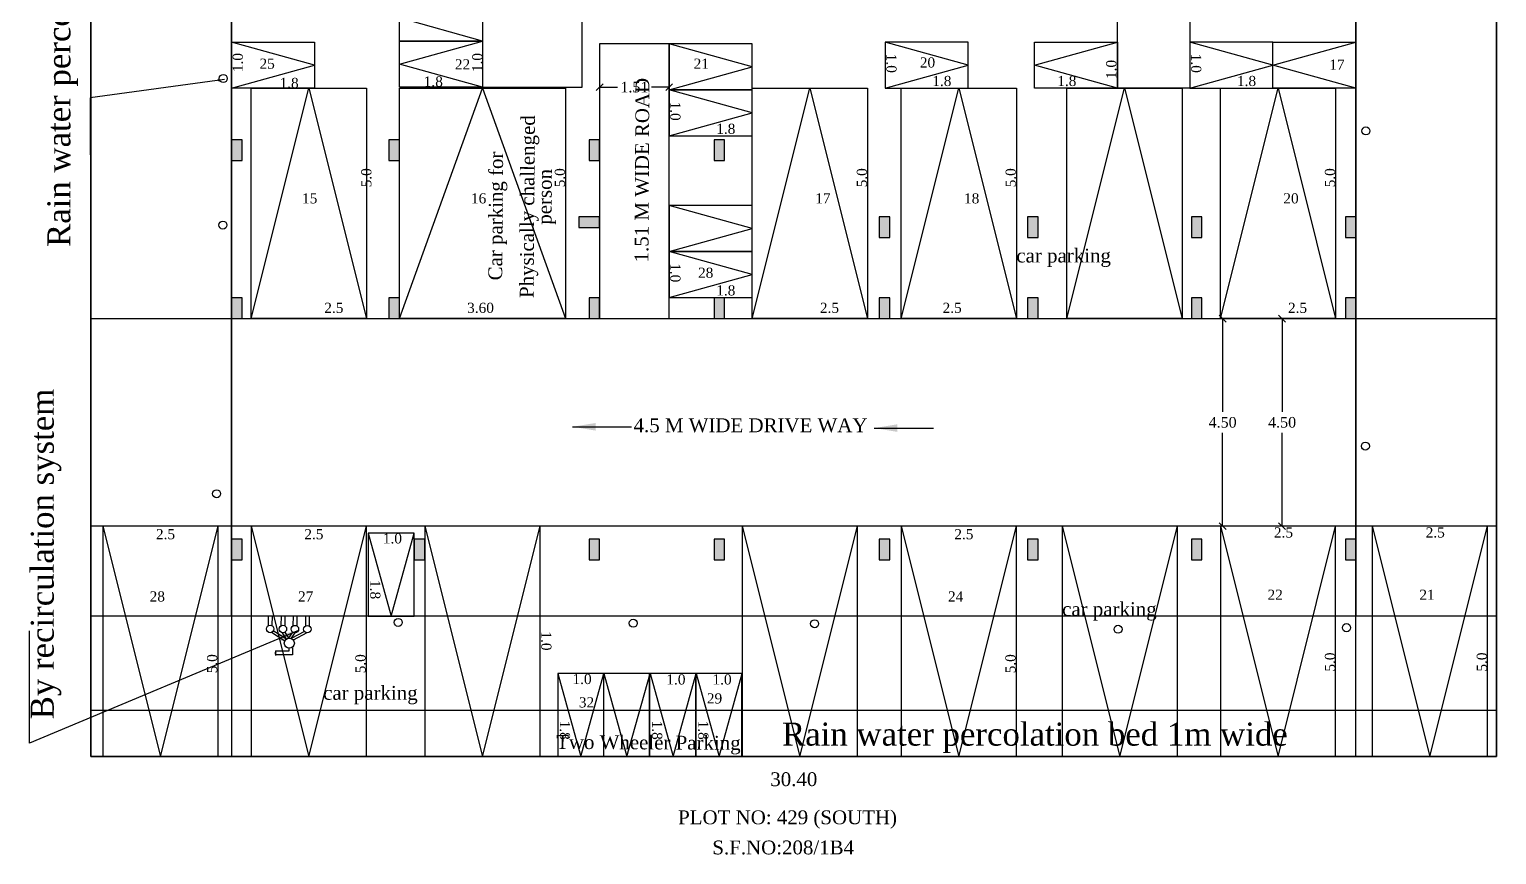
# Model space of a CAD drawing. Header units: metres. Extents: x 9178 to 9474, y -3543 to -3474.
# Drawn here: x 9440.25 to 9472.06, y -3542.58 to -3524.68 of the extents above; entities that cross this region are included whole.
import ezdxf

# ---------------------------------------------------------------- set-up
doc = ezdxf.new("R2010")
doc.units = ezdxf.units.M
doc.header["$MEASUREMENT"] = 0
for name, color, linetype in [('AS_AT_SITE', 1, 'Continuous'), ('BLK_1_COVERED_AREA', 140, 'Continuous'), ('BLK_1_LVL_0_BLDG_FOOT_PRINT', 7, 'Continuous'), ('BLK_1_LVL_0_REAR_SETBACK', 11, 'Continuous'), ('BLK_1_LVL_0_SIDE_SETBACK1', 171, 'Continuous'), ('BLK_1_LVL_0_SIDE_SETBACK2', 7, 'Continuous'), ('DRIVE_WAY', 7, 'Continuous'), ('FMB_OR_PLR', 1, 'Continuous'), ('PARKING_SLOT', 30, 'Continuous'), ('PER_AISLE_WIDTH', 7, 'Continuous'), ('PLOT_BOUNDARY', 70, 'Continuous'), ('RWH', 130, 'Continuous'), ('SUPER_IMPOSED', 1, 'Continuous'), ('TWO_WHEELER_DRIVE_WAY', 6, 'Continuous'), ('TWO_WHEELER_PARKING', 2, 'Continuous')]:
    doc.layers.add(name, color=color, linetype=linetype)
doc.styles.add('Isa-', font='times.ttf')
doc.styles.get("Standard").update_dxf_attribs({"font": 'arial.ttf'})
doc.styles.add('STYLE2', font='times.ttf')
doc.dimstyles.new('ISO-25', dxfattribs={"dimscale": 0, "dimtxt": 0.23, "dimasz": 0.15, "dimexe": 1.25, "dimexo": 0.625, "dimgap": 0.11, "dimtad": 0, "dimtih": 1, "dimtoh": 1, "dimzin": 1, "dimdsep": 46, "dimtxsty": 'STYLE2', "dimblk": 'OBLIQUE', "dimcen": 0, "dimse1": 1, "dimse2": 1, "dimclrd": 1, "dimclrt": 3, "dimadec": 0, "dimazin": 2, "dimtfac": 1, "dimtix": 1, "dimtofl": 0, "dimtmove": 0, "dimatfit": 3, "dimfxl": 0, "dimtolj": 1, "dimarcsym": 0})
doc.dimstyles.get("Standard").update_dxf_attribs({"dimtxt": 0.18, "dimasz": 0.18, "dimexe": 0.18, "dimexo": 0.0625, "dimgap": 0.09, "dimtad": 0, "dimtih": 1, "dimtoh": 1, "dimdec": 4, "dimzin": 0, "dimdsep": 46, "dimtxsty": 'Standard', "dimcen": 0.09, "dimadec": 0, "dimazin": 0, "dimtfac": 1, "dimtdec": 4, "dimtofl": 0, "dimtmove": 0, "dimatfit": 3, "dimfxl": 0, "dimtolj": 1, "dimtzin": 0, "dimarcsym": 0})

# ---------------------------------------------------------------- blocks, each defined once
blk = doc.blocks.new('_Oblique')
at = {"color": 0, "linetype": 'ByBlock', "lineweight": -2}
blk.add_line((-0.5, -0.5), (0.5, 0.5), dxfattribs=at)
blk = doc.blocks.new('*D423')
at = {"color": 1, "lineweight": -2}
for p, q in [((9467.411, -3530.957), (9467.411, -3532.979)), ((9467.411, -3535.457), (9467.411, -3533.434))]:
    blk.add_line(p, q, dxfattribs=at)
at = {"layer": 'Defpoints', "color": 0}
for p in [(9467.411, -3530.957), (9472.063, -3530.957), (9472.063, -3535.457)]:
    blk.add_point(p, dxfattribs=at)
at = {"color": 1, "lineweight": -2, "xscale": 0.15, "yscale": 0.15, "zscale": 0.15}
for p, rotation in [((9467.411, -3530.957), 90), ((9467.411, -3535.457), 270)]:
    blk.add_blockref('_Oblique', p, dxfattribs=dict(at, rotation=rotation))
at = {"color": 3, "insert": (9467.411, -3533.207), "char_height": 0.23, "attachment_point": 5, "style": 'STYLE2'}
blk.add_mtext('\\A1;4.50', dxfattribs=at)
blk = doc.blocks.new('*D426')
at = {"layer": 'Defpoints', "color": 0, "ltscale": 2}
for p in [(9465.012, -3530.957), (9466.121, -3530.957), (9465.012, -3535.457)]:
    blk.add_point(p, dxfattribs=at)
at = {"layer": 'PER_AISLE_WIDTH', "color": 1, "lineweight": -2, "ltscale": 2}
for p, q in [((9466.121, -3530.957), (9466.121, -3532.979)), ((9466.121, -3535.457), (9466.121, -3533.434))]:
    blk.add_line(p, q, dxfattribs=at)
at = {"layer": 'PER_AISLE_WIDTH', "color": 1, "lineweight": -2, "ltscale": 2, "xscale": 0.15, "yscale": 0.15, "zscale": 0.15}
for p, rotation in [((9466.121, -3530.957), 90), ((9466.121, -3535.457), 270)]:
    blk.add_blockref('_Oblique', p, dxfattribs=dict(at, rotation=rotation))
at = {"layer": 'PER_AISLE_WIDTH', "color": 3, "lineweight": 25, "ltscale": 2, "insert": (9466.121, -3533.207), "char_height": 0.23, "attachment_point": 5, "style": 'STYLE2'}
blk.add_mtext('\\A1;4.50', dxfattribs=at)
blk = doc.blocks.new('*D427')
at = {"layer": 'Defpoints', "color": 0}
for p in [(9452.613, -3524.994), (9454.121, -3524.994), (9452.613, -3525.936)]:
    blk.add_point(p, dxfattribs=at)
at = {"layer": 'TWO_WHEELER_DRIVE_WAY', "color": 1, "lineweight": -2}
for p, q in [((9452.613, -3525.936), (9453.001, -3525.936)), ((9454.121, -3525.936), (9453.734, -3525.936))]:
    blk.add_line(p, q, dxfattribs=at)
at = {"layer": 'TWO_WHEELER_DRIVE_WAY', "color": 1, "lineweight": -2, "xscale": 0.15, "yscale": 0.15, "zscale": 0.15, "rotation": 180}
blk.add_blockref('_Oblique', (9452.613, -3525.936), dxfattribs=at)
at = {"layer": 'TWO_WHEELER_DRIVE_WAY', "color": 1, "lineweight": -2, "xscale": 0.15, "yscale": 0.15, "zscale": 0.15}
blk.add_blockref('_Oblique', (9454.121, -3525.936), dxfattribs=at)
at = {"layer": 'TWO_WHEELER_DRIVE_WAY', "color": 3, "insert": (9453.367, -3525.936), "char_height": 0.23, "attachment_point": 5, "style": 'STYLE2'}
blk.add_mtext('\\A1;1.51', dxfattribs=at)

msp = doc.modelspace()

# ---------------------------------------------------------------- hatches: boundary and pattern name
h = msp.add_hatch(color=5)
h.dxf.hatch_style = 1
h.paths.add_polyline_path([(9444.63303, -3527.52656), (9444.86303, -3527.52656), (9444.86303, -3527.07656), (9444.63303, -3527.07656)])
h = msp.add_hatch(color=5)
h.dxf.hatch_style = 1
h.paths.add_polyline_path([(9448.04303, -3527.52656), (9448.27303, -3527.52656), (9448.27303, -3527.07656), (9448.04303, -3527.07656)])
h = msp.add_hatch(color=5)
h.dxf.hatch_style = 1
h.paths.add_polyline_path([(9452.38303, -3527.52656), (9452.61303, -3527.52656), (9452.61303, -3527.07656), (9452.38303, -3527.07656)])
h = msp.add_hatch(color=5)
h.dxf.hatch_style = 1
h.paths.add_polyline_path([(9455.09303, -3527.52656), (9455.32303, -3527.52656), (9455.32303, -3527.07656), (9455.09303, -3527.07656)])
h = msp.add_hatch(color=5)
h.dxf.hatch_style = 1
h.paths.add_polyline_path([(9452.61303, -3528.97656), (9452.61303, -3528.74656), (9452.16303, -3528.74656), (9452.16303, -3528.97656)])
h = msp.add_hatch(color=5)
h.dxf.hatch_style = 1
h.paths.add_polyline_path([(9458.90303, -3528.74656), (9458.67303, -3528.74656), (9458.67303, -3529.19656), (9458.90303, -3529.19656)])
h = msp.add_hatch(color=5)
h.dxf.hatch_style = 1
h.paths.add_polyline_path([(9462.12303, -3528.74656), (9461.89303, -3528.74656), (9461.89303, -3529.19656), (9462.12303, -3529.19656)])
h = msp.add_hatch(color=5)
h.dxf.hatch_style = 1
h.paths.add_polyline_path([(9465.67303, -3528.74656), (9465.44303, -3528.74656), (9465.44303, -3529.19656), (9465.67303, -3529.19656)])
h = msp.add_hatch(color=5)
h.dxf.hatch_style = 1
h.paths.add_polyline_path([(9469.01303, -3528.74656), (9468.78303, -3528.74656), (9468.78303, -3529.19656), (9469.01303, -3529.19656)])
h = msp.add_hatch(color=5)
h.dxf.hatch_style = 1
h.paths.add_polyline_path([(9444.63303, -3530.95656), (9444.86303, -3530.95656), (9444.86303, -3530.50656), (9444.63303, -3530.50656)])
h = msp.add_hatch(color=5)
h.dxf.hatch_style = 1
h.paths.add_polyline_path([(9448.04303, -3530.95656), (9448.27303, -3530.95656), (9448.27303, -3530.50656), (9448.04303, -3530.50656)])
h = msp.add_hatch(color=5)
h.dxf.hatch_style = 1
h.paths.add_polyline_path([(9452.38303, -3530.95656), (9452.61303, -3530.95656), (9452.61303, -3530.50656), (9452.38303, -3530.50656)])
h = msp.add_hatch(color=5)
h.dxf.hatch_style = 1
h.paths.add_polyline_path([(9455.09303, -3530.95656), (9455.32303, -3530.95656), (9455.32303, -3530.50656), (9455.09303, -3530.50656)])
h = msp.add_hatch(color=5)
h.dxf.hatch_style = 1
h.paths.add_polyline_path([(9458.67303, -3530.95656), (9458.90303, -3530.95656), (9458.90303, -3530.50656), (9458.67303, -3530.50656)])
h = msp.add_hatch(color=5)
h.dxf.hatch_style = 1
h.paths.add_polyline_path([(9461.89303, -3530.95656), (9462.12303, -3530.95656), (9462.12303, -3530.50656), (9461.89303, -3530.50656)])
h = msp.add_hatch(color=5)
h.dxf.hatch_style = 1
h.paths.add_polyline_path([(9465.44303, -3530.95656), (9465.67303, -3530.95656), (9465.67303, -3530.50656), (9465.44303, -3530.50656)])
h = msp.add_hatch(color=5)
h.dxf.hatch_style = 1
h.paths.add_polyline_path([(9468.78303, -3530.95656), (9469.01303, -3530.95656), (9469.01303, -3530.50656), (9468.78303, -3530.50656)])
h = msp.add_hatch(color=5)
h.dxf.hatch_style = 1
h.paths.add_polyline_path([(9444.63303, -3536.18656), (9444.86303, -3536.18656), (9444.86303, -3535.73656), (9444.63303, -3535.73656)])
h = msp.add_hatch(color=5)
h.dxf.hatch_style = 1
h.paths.add_polyline_path([(9448.59303, -3536.18656), (9448.82303, -3536.18656), (9448.82303, -3535.73656), (9448.59303, -3535.73656)])
h = msp.add_hatch(color=5)
h.dxf.hatch_style = 1
h.paths.add_polyline_path([(9452.38303, -3536.18656), (9452.61303, -3536.18656), (9452.61303, -3535.73656), (9452.38303, -3535.73656)])
h = msp.add_hatch(color=5)
h.dxf.hatch_style = 1
h.paths.add_polyline_path([(9455.09303, -3536.18656), (9455.32303, -3536.18656), (9455.32303, -3535.73656), (9455.09303, -3535.73656)])
h = msp.add_hatch(color=5)
h.dxf.hatch_style = 1
h.paths.add_polyline_path([(9458.67303, -3536.18656), (9458.90303, -3536.18656), (9458.90303, -3535.73656), (9458.67303, -3535.73656)])
h = msp.add_hatch(color=5)
h.dxf.hatch_style = 1
h.paths.add_polyline_path([(9461.89303, -3536.18656), (9462.12303, -3536.18656), (9462.12303, -3535.73656), (9461.89303, -3535.73656)])
h = msp.add_hatch(color=5)
h.dxf.hatch_style = 1
h.paths.add_polyline_path([(9465.44303, -3536.18656), (9465.67303, -3536.18656), (9465.67303, -3535.73656), (9465.44303, -3535.73656)])
h = msp.add_hatch(color=5)
h.dxf.hatch_style = 1
h.paths.add_polyline_path([(9468.78303, -3536.18656), (9469.01303, -3536.18656), (9469.01303, -3535.73656), (9468.78303, -3535.73656)])

# ---------------------------------------------------------------- linework, layer by layer
at = {"color": 2, "linetype": 'Continuous'}
msp.add_line((9448.59303, -3535.60656), (9447.59303, -3535.60656), dxfattribs=at)
at = {"color": 2}
for p, q in [((9447.59303, -3535.60656), (9447.59303, -3537.40656)), ((9448.59303, -3537.40656), (9448.59303, -3535.60656)), ((9447.59303, -3537.40656), (9448.59303, -3537.40656)), ((9440.25379, -3540.1635), (9440.25379, -3537.72673))]:
    msp.add_line(p, q, dxfattribs=at)
at = {"color": 92}
for p, q in [((9447.59303, -3535.60656), (9448.09303, -3537.40656)), ((9448.09303, -3537.40656), (9448.59303, -3535.60656))]:
    msp.add_line(p, q, dxfattribs=at)
at = {"color": 5}
for p, q in [((9444.86303, -3535.73656), (9444.63303, -3535.73656)), ((9444.63303, -3535.73656), (9444.63303, -3536.18656)), ((9444.86303, -3536.18656), (9444.86303, -3535.73656)), ((9448.82303, -3535.73656), (9448.59303, -3535.73656)), ((9448.59303, -3535.73656), (9448.59303, -3536.18656)), ((9448.82303, -3536.18656), (9448.82303, -3535.73656)), ((9452.61303, -3535.73656), (9452.38303, -3535.73656)), ((9452.38303, -3535.73656), (9452.38303, -3536.18656)), ((9452.61303, -3536.18656), (9452.61303, -3535.73656)), ((9455.32303, -3535.73656), (9455.09303, -3535.73656)), ((9455.09303, -3535.73656), (9455.09303, -3536.18656)), ((9455.32303, -3536.18656), (9455.32303, -3535.73656)), ((9458.90303, -3535.73656), (9458.67303, -3535.73656)), ((9458.67303, -3535.73656), (9458.67303, -3536.18656)), ((9458.90303, -3536.18656), (9458.90303, -3535.73656)), ((9462.12303, -3535.73656), (9461.89303, -3535.73656)), ((9461.89303, -3535.73656), (9461.89303, -3536.18656)), ((9462.12303, -3536.18656), (9462.12303, -3535.73656)), ((9465.67303, -3535.73656), (9465.44303, -3535.73656)), ((9465.44303, -3535.73656), (9465.44303, -3536.18656)), ((9465.67303, -3536.18656), (9465.67303, -3535.73656)), ((9469.01303, -3535.73656), (9468.78303, -3535.73656)), ((9468.78303, -3535.73656), (9468.78303, -3536.18656)), ((9469.01303, -3536.18656), (9469.01303, -3535.73656)), ((9444.63303, -3536.18656), (9444.86303, -3536.18656)), ((9448.59303, -3536.18656), (9448.82303, -3536.18656)), ((9452.38303, -3536.18656), (9452.61303, -3536.18656)), ((9455.09303, -3536.18656), (9455.32303, -3536.18656)), ((9458.67303, -3536.18656), (9458.90303, -3536.18656)), ((9461.89303, -3536.18656), (9462.12303, -3536.18656)), ((9465.44303, -3536.18656), (9465.67303, -3536.18656)), ((9468.78303, -3536.18656), (9469.01303, -3536.18656))]:
    msp.add_line(p, q, dxfattribs=at)
at = {"color": 3}
msp.add_line((9469.01303, -3537.40656), (9444.63303, -3537.40656), dxfattribs=at)
at = {"color": 7}
for p, q in [((9445.42784, -3537.40095), (9445.42647, -3537.61714)), ((9445.50951, -3537.40147), (9445.50816, -3537.61575)), ((9445.70453, -3537.4027), (9445.70316, -3537.61889)), ((9445.7862, -3537.40322), (9445.78485, -3537.61749)), ((9445.96451, -3537.40434), (9445.96314, -3537.62053)), ((9446.04618, -3537.40486), (9446.04483, -3537.61913)), ((9446.23402, -3537.40604), (9446.23266, -3537.62223)), ((9446.3157, -3537.40656), (9446.31435, -3537.62083)), ((9445.78582, -3537.94892), (9445.49431, -3537.76351)), ((9445.8217, -3537.90644), (9445.53714, -3537.72989)), ((9445.8217, -3537.90644), (9445.73813, -3537.76916)), ((9445.87252, -3537.8854), (9445.79083, -3537.75543)), ((9445.87252, -3537.8854), (9445.95808, -3537.75604)), ((9446.21338, -3537.74482), (9445.92631, -3537.8952)), ((9445.92631, -3537.8952), (9446.01045, -3537.77094)), ((9446.26199, -3537.77181), (9445.96973, -3537.92822)), ((9445.59583, -3538.19625), (9445.56712, -3538.22091)), ((9445.56712, -3538.22091), (9445.5814, -3538.221)), ((9445.5814, -3538.221), (9445.58112, -3538.26569)), ((9445.58179, -3538.15886), (9445.58156, -3538.19616)), ((9445.58156, -3538.19616), (9445.59583, -3538.19625)), ((9445.87226, -3538.16958), (9445.58174, -3538.16774)), ((9445.87272, -3538.09651), (9445.87226, -3538.16958)), ((9445.9544, -3538.09702), (9445.95342, -3538.25177)), ((9445.95342, -3538.25177), (9445.58122, -3538.24942))]:
    msp.add_line(p, q, dxfattribs=at)
at = {"color": 92}
msp.add_lwpolyline([(9441.58303, -3540.45656), (9472.06303, -3540.45656), (9472.06303, -3499.31656), (9441.58303, -3499.31656)], close=True, dxfattribs=at)
at = {"color": 2}
for points in [[(9452.48303, -3522.84656), (9446.25303, -3522.84656), (9446.25303, -3521.53656), (9444.63303, -3521.53656), (9444.63303, -3503.88656), (9469.01303, -3503.88656), (9469.01303, -3537.40656), (9444.63303, -3537.40656), (9444.63303, -3523.97656), (9452.48303, -3523.97656)], [(9451.7055, -3540.45656), (9452.7055, -3540.45656), (9452.7055, -3538.65656), (9451.7055, -3538.65656)]]:
    msp.add_lwpolyline(points, close=True, dxfattribs=at)
at = {"color": 92}
for points in [[(9450.07303, -3524.93476), (9448.27303, -3524.43476), (9450.07303, -3523.93476)], [(9444.63303, -3525.95656), (9446.43303, -3525.45656), (9444.63303, -3524.95656)], [(9450.07303, -3525.93476), (9448.27303, -3525.43476), (9450.07303, -3524.93476)], [(9454.1214, -3525.99358), (9455.9214, -3525.49358), (9454.1214, -3524.99358)], [(9458.80645, -3525.95656), (9460.60645, -3525.45656), (9458.80645, -3524.95656)], [(9463.8427, -3525.95656), (9462.0427, -3525.45656), (9463.8427, -3524.95656)], [(9465.41303, -3525.95656), (9467.21303, -3525.45656), (9465.41303, -3524.95656)], [(9469.01303, -3525.95656), (9467.21303, -3525.45656), (9469.01303, -3524.95656)], [(9454.1214, -3529.49915), (9455.9214, -3528.99915), (9454.1214, -3528.49915)], [(9454.1214, -3530.49915), (9455.9214, -3529.99915), (9454.1214, -3529.49915)], [(9451.7055, -3538.65656), (9452.2055, -3540.45656), (9452.7055, -3538.65656)], [(9452.7055, -3538.65656), (9453.2055, -3540.45656), (9453.7055, -3538.65656)], [(9453.7055, -3538.65656), (9454.2055, -3540.45656), (9454.7055, -3538.65656)], [(9454.7055, -3538.65656), (9455.2055, -3540.45656), (9455.7055, -3538.65656)]]:
    msp.add_lwpolyline(points, dxfattribs=at)
at = {"color": 3}
for points in [[(9445.05901, -3530.95656), (9446.30901, -3525.95656), (9447.55901, -3530.95656)], [(9448.27303, -3530.95656), (9450.07303, -3525.95656), (9451.87303, -3530.95656)], [(9455.9214, -3530.95656), (9457.1714, -3525.95656), (9458.4214, -3530.95656)], [(9459.1486, -3530.95656), (9460.3986, -3525.95656), (9461.6486, -3530.95656)], [(9462.74551, -3530.95656), (9463.99551, -3525.95656), (9465.24551, -3530.95656)], [(9466.07209, -3530.95656), (9467.32209, -3525.95656), (9468.57209, -3530.95656)], [(9441.84174, -3535.45656), (9443.09174, -3540.45656), (9444.34174, -3535.45656)], [(9445.05901, -3535.45656), (9446.30901, -3540.45656), (9447.55901, -3535.45656)], [(9448.82303, -3535.45656), (9450.07303, -3540.45656), (9451.32303, -3535.45656)], [(9455.7055, -3535.45656), (9456.9555, -3540.45656), (9458.2055, -3535.45656)], [(9459.1528, -3535.45656), (9460.4028, -3540.45656), (9461.6528, -3535.45656)], [(9462.6408, -3535.45656), (9463.8908, -3540.45656), (9465.1408, -3535.45656)], [(9466.07209, -3535.45656), (9467.32209, -3540.45656), (9468.57209, -3535.45656)], [(9469.36406, -3535.45656), (9470.61406, -3540.45656), (9471.86406, -3535.45656)]]:
    msp.add_lwpolyline(points, dxfattribs=at)
at = {"color": 6, "linetype": 'Continuous'}
msp.add_lwpolyline([(9454.1214, -3526.99358), (9455.9214, -3526.49358), (9454.1214, -3525.99358)], dxfattribs=at)
at = {"color": 5}
for points in [[(9444.86303, -3527.07656), (9444.63303, -3527.07656), (9444.63303, -3527.52656), (9444.86303, -3527.52656)], [(9448.27303, -3527.07656), (9448.04303, -3527.07656), (9448.04303, -3527.52656), (9448.27303, -3527.52656)], [(9452.61303, -3527.07656), (9452.38303, -3527.07656), (9452.38303, -3527.52656), (9452.61303, -3527.52656)], [(9455.32303, -3527.07656), (9455.09303, -3527.07656), (9455.09303, -3527.52656), (9455.32303, -3527.52656)], [(9452.16303, -3528.74656), (9452.16303, -3528.97656), (9452.61303, -3528.97656), (9452.61303, -3528.74656)], [(9458.90303, -3528.74656), (9458.67303, -3528.74656), (9458.67303, -3529.19656), (9458.90303, -3529.19656)], [(9462.12303, -3528.74656), (9461.89303, -3528.74656), (9461.89303, -3529.19656), (9462.12303, -3529.19656)], [(9465.67303, -3528.74656), (9465.44303, -3528.74656), (9465.44303, -3529.19656), (9465.67303, -3529.19656)], [(9469.01303, -3528.74656), (9468.78303, -3528.74656), (9468.78303, -3529.19656), (9469.01303, -3529.19656)], [(9444.86303, -3530.50656), (9444.63303, -3530.50656), (9444.63303, -3530.95656), (9444.86303, -3530.95656)], [(9448.27303, -3530.50656), (9448.04303, -3530.50656), (9448.04303, -3530.95656), (9448.27303, -3530.95656)], [(9452.61303, -3530.50656), (9452.38303, -3530.50656), (9452.38303, -3530.95656), (9452.61303, -3530.95656)], [(9455.32303, -3530.50656), (9455.09303, -3530.50656), (9455.09303, -3530.95656), (9455.32303, -3530.95656)], [(9458.90303, -3530.50656), (9458.67303, -3530.50656), (9458.67303, -3530.95656), (9458.90303, -3530.95656)], [(9462.12303, -3530.50656), (9461.89303, -3530.50656), (9461.89303, -3530.95656), (9462.12303, -3530.95656)], [(9465.67303, -3530.50656), (9465.44303, -3530.50656), (9465.44303, -3530.95656), (9465.67303, -3530.95656)], [(9469.01303, -3530.50656), (9468.78303, -3530.50656), (9468.78303, -3530.95656), (9469.01303, -3530.95656)]]:
    msp.add_lwpolyline(points, close=True, dxfattribs=at)
at = {"color": 190}
for centre in [(9444.45198, -3525.74704), (9469.22692, -3526.88494), (9444.44406, -3528.92588), (9469.21751, -3533.72143), (9444.30773, -3534.75438), (9448.24488, -3537.54558), (9453.34023, -3537.56302), (9457.27405, -3537.57404), (9468.80715, -3537.6594), (9463.85364, -3537.69325)]:
    msp.add_circle(centre, 0.08723, dxfattribs=at)
at = {"color": 7}
for centre, radius in [((9445.46851, -3537.68656), 0.08116), ((9445.7452, -3537.68831), 0.08116), ((9445.8842, -3537.99563), 0.1089), ((9446.00518, -3537.68995), 0.08116), ((9446.2747, -3537.69165), 0.08116)]:
    msp.add_circle(centre, radius, dxfattribs=at)
at = {"layer": 'AS_AT_SITE', "color": 6, "lineweight": 25, "ltscale": 2}
msp.add_lwpolyline([(9472.06303, -3540.45656), (9441.58303, -3540.45656), (9441.58303, -3499.31656), (9472.06303, -3499.31656)], close=True, dxfattribs=at)
at = {"layer": 'BLK_1_COVERED_AREA', "color": 140}
msp.add_lwpolyline([(9452.48303, -3522.84656), (9446.25303, -3522.84656), (9446.25303, -3521.53656), (9444.63303, -3521.53656), (9444.63303, -3503.88656), (9469.01303, -3503.88656), (9469.01303, -3537.40656), (9444.63303, -3537.40656), (9444.63303, -3523.97656), (9452.48303, -3523.97656)], close=True, dxfattribs=at)
at = {"layer": 'BLK_1_LVL_0_BLDG_FOOT_PRINT', "color": 1}
msp.add_lwpolyline([(9452.48303, -3522.84656), (9446.25303, -3522.84656), (9446.25303, -3521.53656), (9444.63303, -3521.53656), (9444.63303, -3503.88656), (9469.01303, -3503.88656), (9469.01303, -3537.40656), (9444.63303, -3537.40656), (9444.63303, -3523.97656), (9452.48303, -3523.97656)], close=True, dxfattribs=at)
at = {"layer": 'BLK_1_LVL_0_REAR_SETBACK', "color": 11}
msp.add_lwpolyline([(9444.63303, -3540.45656), (9469.01303, -3540.45656), (9469.01303, -3537.40656), (9444.63303, -3537.40656)], close=True, dxfattribs=at)
at = {"layer": 'BLK_1_LVL_0_SIDE_SETBACK1', "color": 171}
msp.add_lwpolyline([(9472.06303, -3537.40656), (9469.01303, -3537.40656), (9469.01303, -3503.88656), (9472.06303, -3503.88656)], close=True, dxfattribs=at)
at = {"layer": 'BLK_1_LVL_0_SIDE_SETBACK2', "color": 102}
msp.add_lwpolyline([(9441.58303, -3503.88656), (9444.63303, -3503.88656), (9444.63303, -3521.53656), (9446.25303, -3521.53656), (9446.25303, -3522.84656), (9452.48303, -3522.84656), (9452.48303, -3523.97656), (9444.63303, -3523.97656), (9444.63303, -3537.40656), (9441.58303, -3537.40656)], close=True, dxfattribs=at)
at = {"layer": 'DRIVE_WAY', "color": 254}
msp.add_lwpolyline([(9472.06303, -3535.45656), (9441.58303, -3535.45656), (9441.58303, -3530.95656), (9472.06303, -3530.95656)], close=True, dxfattribs=at)
at = {"layer": 'FMB_OR_PLR', "color": 70}
msp.add_lwpolyline([(9472.06303, -3540.45656), (9441.58303, -3540.45656), (9441.58303, -3499.31656), (9472.06303, -3499.31656)], close=True, dxfattribs=at)
at = {"layer": 'PARKING_SLOT', "color": 30, "linetype": 'Continuous'}
for points in [[(9445.05901, -3525.95656), (9447.55901, -3525.95656), (9447.55901, -3530.95656), (9445.05901, -3530.95656)], [(9448.27303, -3525.95656), (9451.87303, -3525.95656), (9451.87303, -3530.95656), (9448.27303, -3530.95656)], [(9455.9214, -3525.95656), (9458.4214, -3525.95656), (9458.4214, -3530.95656), (9455.9214, -3530.95656)], [(9459.1486, -3525.95656), (9461.6486, -3525.95656), (9461.6486, -3530.95656), (9459.1486, -3530.95656)], [(9462.74551, -3525.95656), (9465.24551, -3525.95656), (9465.24551, -3530.95656), (9462.74551, -3530.95656)], [(9466.07209, -3525.95656), (9468.57209, -3525.95656), (9468.57209, -3530.95656), (9466.07209, -3530.95656)], [(9441.84174, -3540.45656), (9444.34174, -3540.45656), (9444.34174, -3535.45656), (9441.84174, -3535.45656)], [(9445.05901, -3540.45656), (9447.55901, -3540.45656), (9447.55901, -3535.45656), (9445.05901, -3535.45656)], [(9448.82303, -3540.45656), (9451.32303, -3540.45656), (9451.32303, -3535.45656), (9448.82303, -3535.45656)], [(9455.7055, -3540.45656), (9458.2055, -3540.45656), (9458.2055, -3535.45656), (9455.7055, -3535.45656)], [(9459.1528, -3540.45656), (9461.6528, -3540.45656), (9461.6528, -3535.45656), (9459.1528, -3535.45656)], [(9462.6408, -3540.45656), (9465.1408, -3540.45656), (9465.1408, -3535.45656), (9462.6408, -3535.45656)], [(9466.07209, -3540.45656), (9468.57209, -3540.45656), (9468.57209, -3535.45656), (9466.07209, -3535.45656)], [(9469.36406, -3540.45656), (9471.86406, -3540.45656), (9471.86406, -3535.45656), (9469.36406, -3535.45656)]]:
    msp.add_lwpolyline(points, close=True, dxfattribs=at)
at = {"layer": 'PER_AISLE_WIDTH', "color": 5, "lineweight": 25, "ltscale": 2}
msp.add_lwpolyline([(9441.58303, -3530.95656), (9472.06303, -3530.95656), (9472.06303, -3535.45656), (9441.58303, -3535.45656)], close=True, dxfattribs=at)
at = {"layer": 'PLOT_BOUNDARY', "color": 70, "linetype": 'ByBlock'}
msp.add_lwpolyline([(9472.06303, -3540.45656), (9441.58303, -3540.45656), (9441.58303, -3499.31656), (9472.06303, -3499.31656)], close=True, dxfattribs=at)
at = {"layer": 'RWH', "color": 130}
msp.add_lwpolyline([(9441.58303, -3540.45656), (9472.06303, -3540.45656), (9472.06303, -3539.45656), (9441.58303, -3539.45656)], close=True, dxfattribs=at)
at = {"layer": 'SUPER_IMPOSED', "color": 5}
msp.add_lwpolyline([(9472.06303, -3540.45656), (9441.58303, -3540.45656), (9441.58303, -3499.31656), (9472.06303, -3499.31656)], close=True, dxfattribs=at)
at = {"layer": 'TWO_WHEELER_DRIVE_WAY', "color": 6}
for points in [[(9463.8427, -3518.38656), (9465.41303, -3518.38656), (9465.41303, -3525.95656), (9463.8427, -3525.95656)], [(9450.07303, -3525.93476), (9452.23158, -3525.93476), (9452.23158, -3522.84656), (9450.07303, -3522.84656)], [(9454.1214, -3524.99358), (9452.61303, -3524.99358), (9452.61303, -3530.95656), (9454.1214, -3530.95656)]]:
    msp.add_lwpolyline(points, close=True, dxfattribs=at)
at = {"layer": 'TWO_WHEELER_PARKING', "color": 2, "linetype": 'Continuous'}
for points in [[(9448.27303, -3524.93476), (9448.27303, -3523.93476), (9450.07303, -3523.93476), (9450.07303, -3524.93476)], [(9444.63303, -3525.95656), (9444.63303, -3524.95656), (9446.43303, -3524.95656), (9446.43303, -3525.95656)], [(9448.27303, -3525.93476), (9448.27303, -3524.93476), (9450.07303, -3524.93476), (9450.07303, -3525.93476)], [(9455.9214, -3525.99358), (9455.9214, -3524.99358), (9454.1214, -3524.99358), (9454.1214, -3525.99358)], [(9460.60645, -3525.95656), (9460.60645, -3524.95656), (9458.80645, -3524.95656), (9458.80645, -3525.95656)], [(9462.0427, -3525.95656), (9462.0427, -3524.95656), (9463.8427, -3524.95656), (9463.8427, -3525.95656)], [(9467.21303, -3525.95656), (9467.21303, -3524.95656), (9465.41303, -3524.95656), (9465.41303, -3525.95656)], [(9467.21303, -3525.95656), (9467.21303, -3524.95656), (9469.01303, -3524.95656), (9469.01303, -3525.95656)], [(9455.9214, -3526.99358), (9455.9214, -3525.99358), (9454.1214, -3525.99358), (9454.1214, -3526.99358)], [(9455.9214, -3529.49915), (9455.9214, -3528.49915), (9454.1214, -3528.49915), (9454.1214, -3529.49915)], [(9455.9214, -3530.49915), (9455.9214, -3529.49915), (9454.1214, -3529.49915), (9454.1214, -3530.49915)], [(9452.6955, -3540.45656), (9453.6955, -3540.45656), (9453.6955, -3538.65656), (9452.6955, -3538.65656)], [(9453.6955, -3540.45656), (9454.6955, -3540.45656), (9454.6955, -3538.65656), (9453.6955, -3538.65656)], [(9454.6955, -3540.45656), (9455.6955, -3540.45656), (9455.6955, -3538.65656), (9454.6955, -3538.65656)]]:
    msp.add_lwpolyline(points, close=True, dxfattribs=at)

# ---------------------------------------------------------------- texts
at = {"color": 3, "lineweight": 25, "ltscale": 2, "style": 'STYLE2'}
for s, p in [('Rain water percolation pit', (9441.13722, -3529.40206)), ('By recirculation system', (9440.77706, -3539.6476))]:
    msp.add_text(s, height=0.5, rotation=90, dxfattribs=at).set_placement(p)
at = {"style": 'Isa-'}
for s, height, rotation, p in [('1.0', 0.22, 90, (9444.87619, -3525.61006)), ('1.0', 0.22, 90, (9450.07043, -3525.61006)), ('1.0', 0.22, 270, (9458.83075, -3525.21013)), ('1.0', 0.22, 90, (9463.81658, -3525.75875)), ('1.0', 0.22, 270, (9465.43732, -3525.21013)), ('1.51 M WIDE ROAD', 0.3, 89.67988, (9453.66943, -3529.73718)), ('1.0', 0.22, 270, (9454.14569, -3526.24715)), ('Physically challenged  ', 0.3, 89.544607, (9451.17905, -3530.50863)), ('Car parking for', 0.3, 89.544607, (9450.49828, -3530.12686)), ('5.0', 0.22, 90, (9447.66337, -3528.10845)), ('person ', 0.3, 89.544607, (9451.568, -3528.91907)), ('5.0', 0.22, 90, (9451.86011, -3528.10845)), ('5.0', 0.22, 90, (9458.40848, -3528.10845)), ('5.0', 0.22, 90, (9461.63568, -3528.10845)), ('5.0', 0.22, 90, (9468.55917, -3528.10845)), ('1.0', 0.22, 270, (9454.14569, -3529.75272)), ('1.8', 0.22, 270, (9447.63897, -3536.62601)), ('1.0', 0.22, 270, (9451.34732, -3537.73997)), ('5.0', 0.22, 90, (9468.55917, -3538.61324)), ('5.0', 0.22, 90, (9471.85114, -3538.61324)), ('5.0', 0.22, 90, (9444.31964, -3538.64997)), ('5.0', 0.22, 90, (9447.53691, -3538.64997)), ('5.0', 0.22, 90, (9461.6307, -3538.64997)), ('1.8', 0.22, 270, (9451.75143, -3539.67601)), ('1.8', 0.22, 270, (9453.75143, -3539.67601)), ('1.8', 0.22, 270, (9454.75143, -3539.67601)), ('Two Wheeler Parking', 0.3, 359.67988, (9451.66896, -3540.28789))]:
    msp.add_text(s, height=height, rotation=rotation, dxfattribs=at).set_placement(p)
for s, height, p in [('25', 0.22, (9445.23789, -3525.53544)), ('22', 0.22, (9449.47336, -3525.55083)), ('21', 0.22, (9454.65112, -3525.53532)), ('20', 0.22, (9459.55586, -3525.50914)), ('17', 0.22, (9468.43322, -3525.5566)), ('1.8', 0.22, (9445.6711, -3525.95318)), ('1.8', 0.22, (9448.79834, -3525.92305)), ('1.8', 0.22, (9459.8259, -3525.91062)), ('1.8', 0.22, (9462.5354, -3525.91062)), ('1.8', 0.22, (9466.43248, -3525.91062)), ('1.8', 0.22, (9455.14085, -3526.94764)), ('15', 0.22, (9446.16061, -3528.45656)), ('16', 0.22, (9449.82348, -3528.45656)), ('17', 0.22, (9457.28673, -3528.45656)), ('18', 0.22, (9460.51393, -3528.45656)), ('20', 0.22, (9467.43743, -3528.45656)), ('car parking ', 0.3, (9461.6486, -3529.73761)), ('28', 0.22, (9454.74649, -3530.0703)), ('1.8', 0.22, (9455.14085, -3530.45321)), ('2.5', 0.22, (9446.64253, -3530.83145)), ('3.60', 0.22, (9449.73927, -3530.83145)), ('2.5', 0.22, (9457.38764, -3530.83145)), ('2.5', 0.22, (9460.04897, -3530.83145)), ('2.5', 0.22, (9467.53833, -3530.83145)), ('4.5 M WIDE DRIVE WAY', 0.3, (9453.34884, -3533.41965)), ('2.5', 0.22, (9442.99272, -3535.74071)), ('2.5', 0.22, (9446.20999, -3535.74071)), ('1.0', 0.22, (9447.91118, -3535.83266)), ('2.5', 0.22, (9460.30379, -3535.74071)), ('2.5', 0.22, (9467.23226, -3535.70397)), ('2.5', 0.22, (9470.52422, -3535.70397)), ('28', 0.22, (9442.85544, -3537.09186)), ('27', 0.22, (9446.0727, -3537.09186)), ('24', 0.22, (9460.1665, -3537.09186)), ('22', 0.22, (9467.09497, -3537.05513)), ('21', 0.22, (9470.38694, -3537.05513)), ('car parking ', 0.3, (9462.6408, -3537.40656)), ('1.0', 0.22, (9452.02365, -3538.88266)), ('1.0', 0.22, (9454.05912, -3538.89173)), ('1.0', 0.22, (9455.05912, -3538.89173)), ('car parking ', 0.3, (9446.61719, -3539.22384)), ('32', 0.22, (9452.16227, -3539.38951)), ('29', 0.22, (9454.9377, -3539.30361))]:
    msp.add_text(s, height=height, dxfattribs=at).set_placement(p)
at = {"color": 3, "style": 'Isa-'}
msp.add_text('Rain water percolation bed 1m wide', height=0.5, dxfattribs=at).set_placement((9456.56691, -3540.21796))
at = {"char_height": 0.3, "attachment_point": 5, "style": 'Isa-'}
for s, insert in [('\\A1;30.40', (9456.82303, -3540.94949)), ('\\A1;PLOT NO: 429 (SOUTH)', (9456.68764, -3541.82141)), ('\\A1;S.F.NO:208/1B4', (9456.59275, -3542.42986))]:
    msp.add_mtext(s, dxfattribs=dict(at, insert=insert))

# ---------------------------------------------------------------- dimensions: what is measured, and where the dimension line sits
at = {"color": 2}
dim = msp.add_linear_dim(base=(9467.41086, -3530.95656), p1=(9472.06303, -3535.45656), p2=(9472.06303, -3530.95656), angle=90, dimstyle='ISO-25', override={"dimscale": 1, "dimfxl": 75, "dimarcsym": 2}, dxfattribs=at)
dim.commit()
dim.dimension.update_dxf_attribs({"geometry": '*D423', "text_midpoint": (9467.41086, -3533.20656)})
at = {"layer": 'PER_AISLE_WIDTH', "color": 5, "lineweight": 25, "ltscale": 2}
dim = msp.add_linear_dim(base=(9466.12118, -3530.95656), p1=(9465.012, -3535.45656), p2=(9465.012, -3530.95656), angle=90, dimstyle='ISO-25', override={"dimscale": 1, "dimfxl": 75, "dimarcsym": 2}, dxfattribs=at)
dim.commit()
dim.dimension.update_dxf_attribs({"geometry": '*D426', "text_midpoint": (9466.12118, -3533.20656)})
at = {"layer": 'TWO_WHEELER_DRIVE_WAY', "color": 6}
dim = msp.add_linear_dim(base=(9452.61303, -3525.93649), p1=(9454.1214, -3524.99358), p2=(9452.61303, -3524.99358), dimstyle='ISO-25', override={"dimscale": 1, "dimfxl": 75, "dimarcsym": 2}, dxfattribs=at)
dim.commit()
dim.dimension.update_dxf_attribs({"geometry": '*D427', "text_midpoint": (9453.36721, -3525.93649)})

# ---------------------------------------------------------------- leaders
at = {"color": 7}
msp.add_leader([(9444.48022, -3525.76536), (9441.56534, -3526.16984), (9441.56534, -3527.40087)], dimstyle='ISO-25', override={"dimscale": 1}, dxfattribs=at)
at = {"color": 2}
for points in [[(9452.02486, -3533.30188), (9453.3074, -3533.30188)], [(9458.56818, -3533.33009), (9459.85072, -3533.33009)]]:
    msp.add_leader(points, dimstyle='ISO-25', override={"dimscale": 1, "dimasz": 0.5, "dimfxl": 75, "dimarcsym": 2}, dxfattribs=at)
at = {"color": 82}
msp.add_leader([(9446.08155, -3537.71742), (9440.25379, -3540.1635)], dimstyle='Standard', override={"dimasz": 0.46, "dimgap": 0.09, "dimtad": 0}, dxfattribs=at)

doc.saveas('drawing.dxf')
